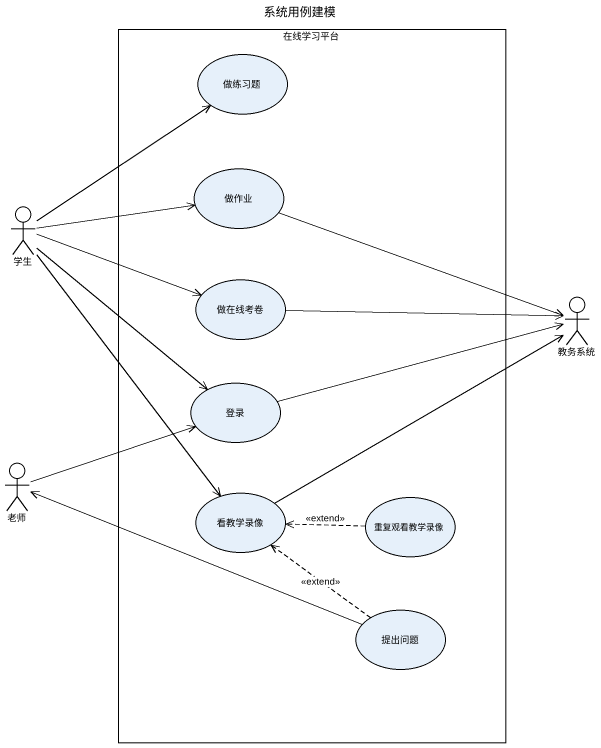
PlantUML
@startuml
title 系统用例建模
rectangle 在线学习平台 {
  usecase 做练习题
  usecase 做作业
  usecase 做在线考卷
  usecase 登录
  usecase 看教学录像
  usecase 重复观看教学录像
  usecase 提出问题
}
actor 学生
actor 教务系统
actor 老师
做作业 -right-> 教务系统
学生 -up-> 做练习题
学生 -right-> 做作业
学生 -right-> 做在线考卷
学生 --> 登录
学生 --> 看教学录像
做在线考卷 -right-> 教务系统
登录 -right-> 教务系统
老师 -right-> 登录
看教学录像 -right-> 教务系统
重复观看教学录像 .left.> 看教学录像 : <<extend>>
提出问题 -left-> 老师
提出问题 .up.> 看教学录像 : <<extend>>
@enduml
